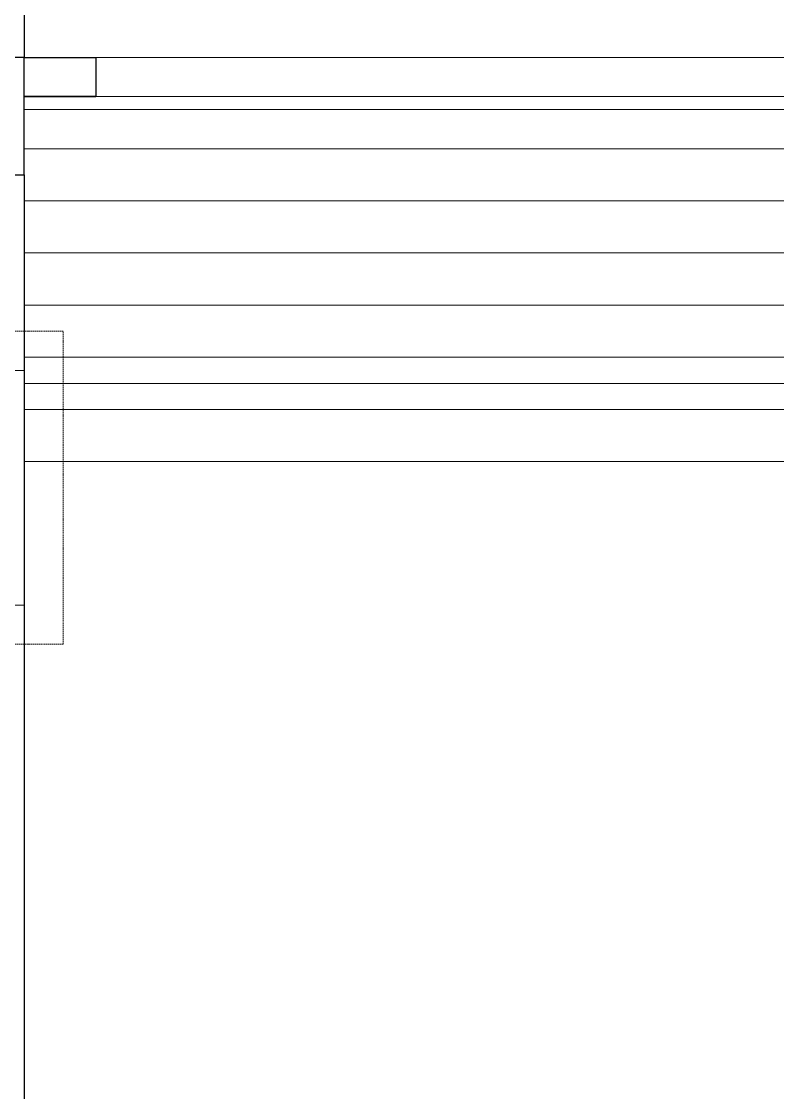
# Model space of a CAD drawing. Header units: inches. Extents: x 65856 to 131389, y 84027 to 134980.
# Drawn here: x 109476 to 112378, y 100591 to 104699 of the extents above; entities that cross this region are included whole.
import ezdxf

# ---------------------------------------------------------------- set-up
doc = ezdxf.new("R2010")
doc.units = ezdxf.units.IN
doc.header["$MEASUREMENT"] = 0
doc.linetypes.add('HIDDEN', pattern=[0.375, 0.25, -0.125])
doc.linetypes.add('HIDDENX2', pattern=[0.75, 0.5, -0.25])
doc.layers.add('DIM', color=251, linetype='Continuous', lineweight=0)
doc.layers.add('M-X-BKGD', color=8, linetype='Continuous')
doc.layers.add('PIPE FLOOR PLAN', color=252, linetype='Continuous')

# ---------------------------------------------------------------- blocks, each defined once
blk = doc.blocks.new('123')
at = {"layer": 'DIM', "lineweight": 0}
for p, q in [((-774220.9, -1054126.2), (-774220.9, -1053676.2)), ((-774220.9, -1054126.2), (-774220.9, -1053676.2)), ((-774670.9, -1054126.2), (-774220.9, -1054126.2)), ((-774670.9, -1054126.2), (-774220.9, -1054126.2)), ((-774370.9, -1054126.2), (-774370.9, -1054401.2)), ((-774370.9, -1054401.2), (-774370.9, -1054126.2)), ((-774370.9, -1054126.2), (-774370.9, -1054401.2)), ((-774370.9, -1054401.2), (-774370.9, -1054126.2)), ((-772552.2, -1054126.2), (-774220.9, -1054126.2)), ((-774220.9, -1054126.2), (-774220.9, -1054401.2)), ((-772552.2, -1054126.2), (-774220.9, -1054126.2)), ((-774220.9, -1054126.2), (-774220.9, -1054401.2)), ((-774220.9, -1054401.2), (-774370.9, -1054401.2)), ((-774220.9, -1054401.2), (-774370.9, -1054401.2))]:
    blk.add_line(p, q, dxfattribs=at)
at = {"layer": 'DIM'}
blk.add_line((-774670.9, -1054126.2), (-786184.5, -1054126.2), dxfattribs=at)
blk.add_line((-774670.9, -1054126.2), (-786184.5, -1054126.2), dxfattribs=at)
at = {"layer": 'DIM', "linetype": 'Continuous', "lineweight": 0, "ltscale": 10}
for p, q in [((-775770.9, -1054126.2), (-775770.9, -1058676.2)), ((-775770.9, -1054126.2), (-775770.9, -1058676.2)), ((-775570.9, -1054126.2), (-775570.9, -1058676.2)), ((-775570.9, -1054126.2), (-775570.9, -1058676.2)), ((-775370.9, -1054126.2), (-775370.9, -1058676.2)), ((-775370.9, -1054126.2), (-775370.9, -1058676.2)), ((-775170.9, -1054126.2), (-775170.9, -1058676.2)), ((-775170.9, -1054126.2), (-775170.9, -1058676.2)), ((-774970.9, -1054126.2), (-774970.9, -1058676.2)), ((-774970.9, -1054126.2), (-774970.9, -1058676.2)), ((-774770.9, -1054126.2), (-774770.9, -1058676.2)), ((-774770.9, -1054126.2), (-774770.9, -1058676.2)), ((-774570.9, -1054126.2), (-774570.9, -1058676.2)), ((-774570.9, -1054126.2), (-774570.9, -1058676.2)), ((-774370.9, -1054401.2), (-774370.9, -1058401.2)), ((-774370.9, -1054401.2), (-774370.9, -1058401.2))]:
    blk.add_line(p, q, dxfattribs=at)
at = {"layer": 'DIM', "linetype": 'HIDDENX2', "lineweight": 0, "ltscale": 10}
blk.add_lwpolyline([(-775270.9, -1053326.2), (-776470.9, -1053326.2), (-776470.9, -1054276.2), (-775270.9, -1054276.2)], close=True, dxfattribs=at)
blk.add_lwpolyline([(-775270.9, -1053326.2), (-776470.9, -1053326.2), (-776470.9, -1054276.2), (-775270.9, -1054276.2)], close=True, dxfattribs=at)
at = {"layer": 'DIM', "linetype": 'HIDDEN', "lineweight": 0, "ltscale": 10}
blk.add_lwpolyline([(-775420.9, -1053476.2), (-776320.9, -1053476.2), (-776320.9, -1054126.2), (-775420.9, -1054126.2)], close=True, dxfattribs=at)
blk.add_lwpolyline([(-775420.9, -1053476.2), (-776320.9, -1053476.2), (-776320.9, -1054126.2), (-775420.9, -1054126.2)], close=True, dxfattribs=at)
at = {"layer": 'DIM', "linetype": 'HIDDEN', "ltscale": 300}
blk.add_lwpolyline([(-775420.9, -1053476.2), (-776320.9, -1053476.2), (-776320.9, -1054126.2), (-775420.9, -1054126.2)], close=True, dxfattribs=at)
blk.add_lwpolyline([(-775420.9, -1053476.2), (-776320.9, -1053476.2), (-776320.9, -1054126.2), (-775420.9, -1054126.2)], close=True, dxfattribs=at)
at = {"layer": 'DIM'}
blk.add_lwpolyline([(-774220.9, -1054126.2), (-774220.9, -1053676.2), (-774670.9, -1053676.2), (-774670.9, -1054126.2)], close=True, dxfattribs=at)
blk.add_lwpolyline([(-774220.9, -1054126.2), (-774220.9, -1053676.2), (-774670.9, -1053676.2), (-774670.9, -1054126.2)], close=True, dxfattribs=at)
at = {"layer": 'PIPE FLOOR PLAN', "color": 8}
for p, q in [((-774370.9, -1054126.2), (-774370.9, -1054401.2)), ((-774370.9, -1054401.2), (-774370.9, -1054126.2)), ((-774370.9, -1054126.2), (-774370.9, -1054401.2)), ((-774370.9, -1054401.2), (-774370.9, -1054126.2)), ((-750670.9, -1054126.2), (-774220.9, -1054126.2)), ((-774220.9, -1054126.2), (-774220.9, -1054401.2)), ((-750670.9, -1054126.2), (-774220.9, -1054126.2)), ((-774220.9, -1054126.2), (-774220.9, -1054401.2)), ((-774220.9, -1054401.2), (-774370.9, -1054401.2)), ((-774220.9, -1054401.2), (-774370.9, -1054401.2))]:
    blk.add_line(p, q, dxfattribs=at)
blk.add_lwpolyline([(-774670.9, -1053676.2), (-774670.9, -1054126.2), (-774220.9, -1054126.2), (-774220.9, -1053676.2)], close=True, dxfattribs=at)
blk.add_lwpolyline([(-774670.9, -1053676.2), (-774670.9, -1054126.2), (-774220.9, -1054126.2), (-774220.9, -1053676.2)], close=True, dxfattribs=at)

msp = doc.modelspace()

# ---------------------------------------------------------------- linework, layer by layer
at = {"layer": 'M-X-BKGD', "color": 8, "linetype": 'Continuous', "lineweight": 0, "ltscale": 10}
for p, q in [((109486.8, 104310.8), (109486.8, 103310.8)), ((109486.8, 104110.8), (109486.8, 92597.3)), ((109486.8, 103310.8), (114036.8, 103310.8))]:
    msp.add_line(p, q, dxfattribs=at)
at = {"layer": 'M-X-BKGD', "color": 8}
msp.add_line((109486.8, 104110.8), (109486.8, 92597.3), dxfattribs=at)
at = {"layer": 'M-X-BKGD', "color": 8, "linetype": 'Continuous', "lineweight": 0, "ltscale": 10}
for points in [[(128036.8, 104560.8), (109486.8, 104560.8), (109486.8, 128110.8), (128036.8, 128110.8)], [(109036.8, 104110.8), (109486.8, 104110.8), (109486.8, 104560.8), (109036.8, 104560.8)], [(108836.8, 103360.8), (108836.8, 102460.8), (109486.8, 102460.8), (109486.8, 103360.8)], [(108836.8, 103360.8), (108836.8, 102460.8), (109486.8, 102460.8), (109486.8, 103360.8)], [(108836.8, 103360.8), (108836.8, 102460.8), (109486.8, 102460.8), (109486.8, 103360.8)]]:
    msp.add_lwpolyline(points, close=True, dxfattribs=at)
msp.add_lwpolyline([(114036.8, 104360.8), (109486.8, 104360.8)], dxfattribs=at)

# ---------------------------------------------------------------- block references
at = {"layer": 'M-X-BKGD', "rotation": 90}
msp.add_blockref('123', (-944639.4, 878781.7), dxfattribs=at)

doc.saveas('drawing.dxf')
